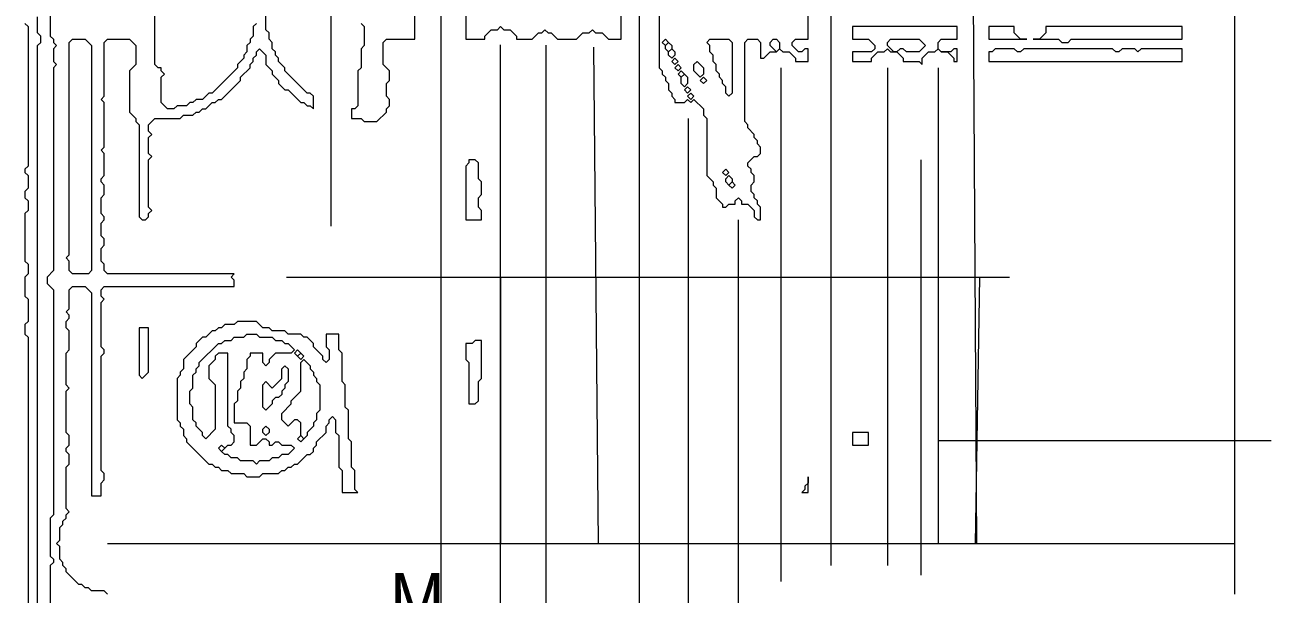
# Model space of a CAD drawing. Header units: millimetres. Extents: x 1 to 419, y 0 to 297.
# Drawn here: x 279.98 to 314.39, y 153.87 to 169.59 of the extents above; entities that cross this region are included whole.
import ezdxf

# ---------------------------------------------------------------- set-up
doc = ezdxf.new("R2010")
doc.units = ezdxf.units.MM
for name, color, linetype, lineweight in [('OCR_TEXT', 6, 'Continuous', 0), ('TRACE_CURVE', 6, 'Continuous', 0), ('TRACE_STRAIGHT', 5, 'Continuous', 0), ('TRACE_TEXT_SYMBOL', 6, 'Continuous', 0)]:
    doc.layers.add(name, color=color, linetype=linetype, lineweight=lineweight)
doc.styles.add('wqy-unicode', font='wqy-unicode.lff')

msp = doc.modelspace()

# ---------------------------------------------------------------- linework, layer by layer
at = {"layer": 'TRACE_CURVE', "color": 6}
for points in [[(300.73, 168.843), (300.818, 168.931), (300.905, 168.843), (301.081, 168.843), (301.256, 168.668), (301.256, 168.581), (301.606, 168.581), (301.606, 168.931), (301.518, 168.931), (301.431, 168.843), (301.343, 168.843), (301.168, 169.018), (301.168, 169.106), (301.256, 169.194), (301.606, 169.194), (301.606, 171.558)], [(280.676, 171.208), (280.676, 169.281), (280.763, 169.194), (280.763, 169.106), (280.851, 169.018), (280.763, 168.931), (280.763, 168.581), (280.851, 168.493), (280.763, 168.405), (280.763, 162.801), (280.588, 162.626), (280.588, 162.45), (280.763, 162.275), (280.763, 156.057), (280.676, 155.97), (280.676, 154.919), (280.763, 154.831), (280.763, 154.744), (280.676, 154.656), (280.676, 146.512)], [(297.49, 171.208), (297.49, 168.405), (297.578, 168.318), (297.578, 168.23), (297.665, 168.143), (297.665, 168.055), (297.753, 167.968)], [(292.148, 170.77), (292.148, 169.194), (292.673, 169.194), (292.673, 169.281), (292.849, 169.456), (293.024, 169.456), (293.111, 169.544), (293.199, 169.456), (293.374, 169.456), (293.549, 169.281), (293.549, 169.194), (293.987, 169.194), (294.162, 169.369), (294.25, 169.369), (294.337, 169.456), (294.425, 169.369), (294.512, 169.369), (294.688, 169.194), (295.213, 169.194), (295.388, 169.369), (295.563, 169.369), (295.651, 169.456), (295.738, 169.369), (295.914, 169.369), (296.089, 169.194), (296.439, 169.194), (296.439, 170.77)], [(286.368, 169.631), (286.28, 169.544), (286.28, 169.281), (286.193, 169.194), (286.193, 169.106), (286.105, 169.018), (286.105, 168.843), (286.018, 168.756), (286.018, 168.668), (285.843, 168.493), (285.843, 168.405), (285.142, 167.705), (285.054, 167.705), (284.879, 167.53), (284.704, 167.53), (284.617, 167.442), (284.529, 167.442), (284.441, 167.355), (284.179, 167.355), (284.091, 167.267), (283.916, 167.267), (283.741, 167.442), (283.741, 168.143), (283.828, 168.23), (283.741, 168.318), (283.741, 168.405), (283.653, 168.405), (283.566, 168.493), (283.566, 170.42)], [(280.325, 146.512), (280.325, 169.018), (280.413, 169.106), (280.413, 169.281), (280.325, 169.369), (280.325, 169.807)], [(286.28, 168.581), (286.28, 168.668), (286.368, 168.756), (286.368, 168.843), (286.456, 168.931), (286.631, 168.756), (286.631, 168.493), (286.806, 168.318), (286.806, 168.23), (286.981, 168.055), (286.981, 167.968), (287.156, 167.792), (287.244, 167.792), (287.594, 167.442), (287.682, 167.442), (287.769, 167.355), (287.857, 167.355), (287.944, 167.267), (287.944, 167.617), (287.857, 167.705), (287.769, 167.705), (287.156, 168.318), (287.156, 168.405), (286.981, 168.581), (286.981, 168.668), (286.893, 168.756), (286.893, 168.843), (286.806, 168.931), (286.806, 169.106), (286.718, 169.194), (286.718, 169.369), (286.631, 169.456), (286.631, 169.894)], [(279.975, 169.631), (280.063, 169.544), (280.063, 165.691), (279.975, 165.603), (279.975, 165.515), (280.063, 165.428), (280.063, 165.078), (279.975, 164.99), (279.975, 164.815), (280.063, 164.727), (280.063, 164.465), (279.975, 164.377), (279.975, 163.063), (280.063, 162.976), (280.063, 162.713), (279.975, 162.626), (279.975, 162.1), (280.063, 162.012), (280.063, 161.399), (279.975, 161.312), (279.975, 161.049), (280.063, 160.962), (280.063, 146.162)], [(282.164, 162.801), (282.164, 162.976), (282.077, 163.063), (282.077, 163.414), (282.164, 163.501), (282.164, 163.676), (282.077, 163.764), (282.077, 164.114), (282.164, 164.202), (282.164, 164.289), (282.077, 164.377), (282.077, 164.815), (282.164, 164.902), (282.164, 165.165), (282.077, 165.253), (282.077, 165.34), (282.164, 165.428), (282.164, 166.041), (282.077, 166.128), (282.164, 166.216), (282.164, 167.442), (282.077, 167.53), (282.164, 167.617), (282.164, 169.106), (282.252, 169.194), (282.865, 169.194), (283.04, 169.018), (283.04, 168.493), (282.865, 168.318), (282.865, 167.179), (283.04, 167.004), (283.04, 166.917), (283.128, 166.829), (283.128, 164.289), (283.215, 164.202), (283.303, 164.202), (283.39, 164.289), (283.39, 164.377), (283.478, 164.465), (283.39, 164.552), (283.39, 165.866), (283.478, 165.953), (283.39, 166.041), (283.39, 166.479), (283.478, 166.566), (283.39, 166.654), (283.39, 166.829), (283.566, 167.004), (284.266, 167.004), (284.354, 167.092), (284.617, 167.092), (284.704, 167.179), (284.792, 167.179), (284.879, 167.267), (284.967, 167.267), (285.142, 167.442), (285.23, 167.442), (285.317, 167.53), (285.405, 167.53), (285.93, 168.055), (285.93, 168.143), (286.193, 168.405), (286.193, 168.493), (286.28, 168.581)], [(297.753, 167.968), (297.753, 167.792), (297.84, 167.705), (297.84, 167.617), (297.928, 167.53), (297.928, 167.442), (298.191, 167.442), (298.278, 167.53), (298.366, 167.442), (298.453, 167.53), (298.716, 167.267), (298.716, 167.092), (298.804, 167.004), (298.804, 165.428), (298.979, 165.253), (298.979, 165.165), (299.066, 165.078), (299.066, 164.815), (299.241, 164.64), (299.241, 164.552), (299.329, 164.552), (299.417, 164.64), (299.592, 164.64), (299.592, 164.727), (299.679, 164.815), (299.767, 164.727), (299.767, 164.64), (299.942, 164.64), (300.117, 164.465), (300.117, 164.289), (300.205, 164.202), (300.292, 164.202), (300.292, 164.552), (300.205, 164.64), (300.205, 164.727), (300.117, 164.815), (300.117, 164.902), (300.03, 164.99), (300.03, 165.165), (300.117, 165.253), (300.117, 165.428), (300.03, 165.515), (300.03, 165.603), (299.942, 165.691), (299.942, 165.778), (300.117, 165.953), (300.205, 165.953), (300.292, 166.041), (300.292, 166.216), (300.205, 166.304), (300.205, 166.391), (300.117, 166.479), (300.117, 166.566), (299.942, 166.742), (299.942, 166.829), (299.854, 166.917), (299.854, 169.106), (299.942, 169.194), (300.205, 169.194), (300.292, 169.106), (300.292, 168.668), (300.38, 168.668), (300.555, 168.843), (300.73, 168.843)], [(281.727, 154.043), (281.639, 154.043), (281.551, 154.131), (281.464, 154.131), (281.114, 154.481), (281.114, 154.569), (281.026, 154.656), (281.026, 154.744), (280.938, 154.831), (280.938, 155.182), (280.851, 155.269), (280.938, 155.357), (280.938, 155.707), (281.026, 155.795), (281.026, 155.882), (281.114, 155.97), (281.114, 156.057), (281.201, 156.145), (281.114, 156.233), (281.114, 157.371), (281.201, 157.459), (281.201, 157.721), (281.114, 157.809), (281.114, 157.896), (281.201, 157.984), (281.201, 158.247), (281.114, 158.334), (281.114, 159.473), (281.201, 159.56), (281.114, 159.648), (281.114, 160.524), (281.201, 160.611), (281.201, 161.137), (281.114, 161.224), (281.114, 161.399), (281.201, 161.487), (281.201, 161.575), (281.114, 161.662), (281.201, 161.75), (281.201, 162.275), (281.289, 162.363), (281.639, 162.363), (281.814, 162.188), (281.814, 156.583), (282.077, 156.583), (282.077, 156.933), (282.164, 157.021), (282.164, 157.196), (282.077, 157.283), (282.077, 160.436), (282.164, 160.524), (282.164, 160.611), (282.077, 160.699), (282.077, 161.925), (282.164, 162.012), (282.077, 162.1), (282.077, 162.275), (282.164, 162.363), (285.755, 162.363), (285.755, 162.538), (285.667, 162.626), (285.755, 162.713), (282.252, 162.713), (282.164, 162.801)], [(282.252, 153.868), (282.164, 153.956), (281.814, 153.956), (281.727, 154.043)]]:
    msp.add_lwpolyline(points, dxfattribs=at)
for points in [[(281.201, 169.106), (281.289, 169.194), (281.639, 169.194), (281.814, 169.018), (281.814, 162.801), (281.727, 162.713), (281.289, 162.713), (281.201, 162.801), (281.201, 163.063), (281.114, 163.151), (281.201, 163.239)], [(297.578, 169.106), (297.665, 169.194), (297.753, 169.106), (297.665, 169.018)], [(297.665, 169.018), (297.753, 169.106), (297.84, 169.018), (297.84, 168.931), (297.753, 168.843), (297.665, 168.931)], [(298.804, 169.106), (298.891, 169.194), (299.417, 169.194), (299.504, 169.106), (299.504, 167.705), (299.417, 167.617), (299.329, 167.705), (299.329, 167.88), (299.241, 167.968), (299.241, 168.055), (299.154, 168.143), (299.154, 168.23), (299.066, 168.318), (299.066, 168.493), (298.979, 168.581), (298.979, 168.756), (298.891, 168.843), (298.891, 169.018)], [(300.555, 169.106), (300.643, 169.194), (300.73, 169.194), (300.818, 169.106), (300.818, 168.931), (300.73, 168.843), (300.555, 169.018)], [(297.753, 168.843), (297.84, 168.931), (297.928, 168.843), (297.928, 168.756), (297.84, 168.668), (297.753, 168.756)], [(297.84, 168.581), (297.928, 168.668), (298.015, 168.581), (297.928, 168.493)], [(297.928, 168.405), (298.015, 168.493), (298.103, 168.405), (298.015, 168.318)], [(298.015, 168.23), (298.103, 168.318), (298.191, 168.23), (298.103, 168.143)], [(298.453, 168.493), (298.541, 168.581), (298.716, 168.405), (298.716, 168.23), (298.628, 168.143), (298.453, 168.318)], [(298.103, 168.143), (298.191, 168.23), (298.278, 168.143), (298.278, 167.968), (298.191, 167.88), (298.103, 167.968)], [(298.628, 168.055), (298.716, 168.143), (298.804, 168.055), (298.716, 167.968)], [(298.191, 167.792), (298.278, 167.88), (298.366, 167.792), (298.278, 167.705)], [(298.278, 167.617), (298.366, 167.705), (298.453, 167.617), (298.366, 167.53)], [(299.241, 165.515), (299.329, 165.603), (299.417, 165.515), (299.329, 165.428)], [(299.329, 165.34), (299.417, 165.428), (299.504, 165.34), (299.504, 165.253), (299.417, 165.165), (299.329, 165.253)], [(299.417, 165.165), (299.504, 165.253), (299.592, 165.165), (299.504, 165.078)]]:
    msp.add_lwpolyline(points, close=True, dxfattribs=at)
at = {"layer": 'TRACE_STRAIGHT', "color": 5}
for p, q in [((313.385, 186.536), (313.385, 153.871)), ((302.231, 183.899), (302.231, 154.656)), ((296.941, 171.558), (296.941, 149.134)), ((288.426, 171.295), (288.426, 164.027)), ((291.461, 170.857), (291.461, 148.614)), ((306.16, 170.595), (306.254, 155.269)), ((293.103, 169.035), (293.103, 152.423)), ((294.364, 169.029), (294.364, 151.985)), ((295.68, 168.971), (295.807, 155.269)), ((300.855, 168.405), (300.855, 154.218)), ((303.795, 168.405), (303.795, 154.656)), ((305.196, 168.405), (305.196, 155.269)), ((298.292, 167.004), (298.292, 153.518)), ((304.715, 165.866), (304.715, 154.394)), ((299.67, 164.202), (299.67, 150.365)), ((287.2, 162.626), (307.167, 162.626)), ((293.108, 162.626), (293.108, 155.269)), ((306.231, 155.269), (306.352, 162.626)), ((305.196, 158.114), (314.392, 158.114)), ((282.252, 155.269), (313.385, 155.269))]:
    msp.add_line(p, q, dxfattribs=at)
at = {"layer": 'TRACE_TEXT_SYMBOL', "color": 6}
for points in [[(289.258, 169.631), (289.346, 169.544), (289.346, 169.018), (289.258, 168.931), (289.258, 168.405), (289.17, 168.318), (289.17, 167.355), (289.083, 167.267), (288.995, 167.267), (288.995, 167.004), (289.258, 167.004), (289.346, 166.917), (289.696, 166.917), (289.959, 167.179), (289.959, 167.267), (290.046, 167.355), (290.046, 167.53), (289.959, 167.617), (289.959, 167.968), (290.046, 168.055), (290.046, 168.318), (289.871, 168.493), (289.871, 169.106), (289.959, 169.194), (290.747, 169.194), (290.747, 170.77)], [(285.843, 161.399), (285.755, 161.312), (285.492, 161.312), (285.405, 161.224), (285.317, 161.224), (285.23, 161.137), (285.142, 161.137), (284.967, 160.962), (284.879, 160.962), (284.704, 160.786), (284.704, 160.699), (284.354, 160.349), (284.354, 160.086), (284.266, 159.998), (284.266, 159.911), (284.179, 159.823), (284.179, 158.685), (284.266, 158.597), (284.266, 158.51), (284.354, 158.422), (284.354, 158.247), (284.441, 158.159), (284.441, 158.072), (285.054, 157.459), (285.142, 157.459), (285.23, 157.371), (285.317, 157.371), (285.405, 157.283), (285.58, 157.283), (285.667, 157.196), (286.018, 157.196), (286.105, 157.108), (286.456, 157.108), (286.543, 157.196), (286.981, 157.196), (287.069, 157.283), (287.156, 157.283), (287.244, 157.371), (287.331, 157.371), (287.419, 157.459), (287.506, 157.459), (287.769, 157.721), (287.857, 157.721), (287.944, 157.809), (287.944, 157.896), (288.032, 157.984), (288.032, 158.072), (288.295, 158.334), (288.295, 158.51), (288.382, 158.597), (288.382, 158.685), (288.47, 158.772), (288.557, 158.685), (288.557, 158.334), (288.645, 158.247), (288.645, 157.371), (288.733, 157.283), (288.733, 156.67), (289.17, 156.67), (289.083, 156.758), (289.083, 157.283), (288.995, 157.371), (288.995, 158.072), (288.908, 158.159)], [(288.908, 158.159), (288.908, 158.947), (288.82, 159.035), (288.82, 159.648), (288.733, 159.736), (288.733, 160.524), (288.645, 160.611), (288.645, 161.049), (288.295, 161.049), (288.295, 160.699), (288.382, 160.611), (288.382, 160.349), (288.295, 160.261), (288.207, 160.349), (288.207, 160.436), (287.944, 160.699), (287.944, 160.786), (287.769, 160.962), (287.682, 160.962), (287.594, 161.049), (287.244, 161.049), (287.156, 161.137), (286.806, 161.137), (286.718, 161.224), (286.543, 161.224), (286.368, 161.399), (285.843, 161.399)], [(285.58, 158.51), (285.58, 160.524), (285.317, 160.524), (285.23, 160.436), (285.23, 160.349), (285.054, 160.173), (285.054, 159.823), (285.23, 159.648), (285.23, 158.422), (284.967, 158.159), (284.879, 158.247), (284.879, 158.334), (284.704, 158.51), (284.704, 158.597), (284.617, 158.685), (284.617, 159.035), (284.529, 159.123), (284.529, 159.473), (284.617, 159.56), (284.617, 159.911), (284.704, 159.998), (284.704, 160.086), (284.792, 160.173), (284.792, 160.261), (285.317, 160.786), (285.405, 160.786), (285.492, 160.874), (285.667, 160.874), (285.755, 160.962), (286.018, 160.962)], [(286.018, 160.962), (286.105, 161.049), (286.368, 161.049), (286.456, 160.962), (286.806, 160.962), (286.893, 160.874), (287.069, 160.874), (287.156, 160.786), (287.244, 160.786), (287.419, 160.611), (287.331, 160.524), (286.893, 160.524), (286.718, 160.349), (286.718, 160.261), (286.631, 160.173), (286.543, 160.261), (286.543, 160.524), (286.193, 160.524), (286.193, 160.436), (286.105, 160.349), (286.105, 160.086), (286.018, 159.998), (286.018, 159.823), (285.93, 159.736), (285.93, 159.56), (285.843, 159.473), (285.843, 159.21), (285.755, 159.123), (285.755, 158.597), (286.105, 158.597), (286.193, 158.51), (286.193, 157.984), (286.368, 157.984), (286.543, 158.159), (286.631, 158.159), (286.718, 158.072), (286.718, 157.984), (286.806, 157.984), (286.893, 158.072), (286.981, 158.072), (287.069, 157.984), (287.331, 157.984), (287.419, 157.896), (287.244, 157.721), (287.069, 157.721), (286.981, 157.634), (286.806, 157.634), (286.718, 157.546), (286.456, 157.546), (286.368, 157.459), (286.28, 157.546), (285.93, 157.546), (285.843, 157.634), (285.667, 157.634), (285.58, 157.721), (285.492, 157.721), (285.405, 157.809), (285.58, 157.984), (285.667, 157.984), (285.755, 158.072), (285.755, 158.247), (285.667, 158.334), (285.667, 158.422), (285.58, 158.51)]]:
    msp.add_lwpolyline(points, dxfattribs=at)
for points in [[(302.832, 169.544), (302.832, 169.194), (303.27, 169.194), (303.445, 169.018), (303.445, 168.931), (303.357, 168.843), (302.832, 168.843), (302.832, 168.581), (303.357, 168.581), (303.357, 168.668), (303.533, 168.843), (303.708, 168.843), (303.795, 168.931), (303.883, 168.843), (304.058, 168.843), (304.233, 168.668), (304.233, 168.581), (304.671, 168.581), (304.759, 168.493), (304.759, 168.668), (304.934, 168.843), (305.109, 168.843), (305.196, 168.931), (305.284, 168.843), (305.459, 168.843), (305.634, 168.668), (305.634, 168.581), (305.722, 168.581), (305.722, 168.931), (305.634, 168.931), (305.547, 168.843), (305.284, 168.843), (305.196, 168.931), (305.196, 169.106), (305.284, 169.194), (305.722, 169.194), (305.722, 169.544)], [(306.598, 169.544), (306.598, 169.194), (307.649, 169.194), (307.473, 169.194), (307.298, 169.369), (307.298, 169.544)], [(308.174, 169.544), (308.174, 169.369), (307.999, 169.194), (307.824, 169.194), (308.524, 169.194), (308.612, 169.106), (308.787, 169.106), (308.875, 169.194), (311.94, 169.194), (311.94, 169.544)], [(303.795, 169.106), (303.883, 169.194), (304.671, 169.194), (304.846, 169.018), (304.671, 168.843), (304.321, 168.843), (304.233, 168.931), (304.146, 168.931), (304.058, 168.843), (303.97, 168.843), (303.795, 169.018)], [(306.773, 168.931), (306.685, 168.843), (306.598, 168.843), (306.598, 168.581), (311.94, 168.581), (311.94, 168.931), (310.801, 168.931), (310.714, 168.843), (310.626, 168.931), (310.276, 168.931), (310.188, 168.843), (310.101, 168.843), (310.013, 168.931), (307.561, 168.931), (307.473, 168.843), (307.386, 168.843), (307.298, 168.931)], [(292.236, 165.866), (292.236, 165.778), (292.148, 165.691), (292.148, 164.202), (292.586, 164.202), (292.586, 164.465), (292.498, 164.552), (292.498, 164.815), (292.586, 164.902), (292.586, 165.253), (292.498, 165.34), (292.498, 165.778), (292.411, 165.866)], [(283.128, 161.224), (283.128, 159.911), (283.215, 159.823), (283.39, 159.998), (283.39, 161.224)], [(292.411, 160.874), (292.323, 160.786), (292.148, 160.786), (292.148, 160.349), (292.236, 160.261), (292.236, 159.123), (292.411, 159.123), (292.498, 159.21), (292.498, 159.736), (292.586, 159.823), (292.586, 160.874)], [(287.419, 160.524), (287.506, 160.611), (287.594, 160.524), (287.506, 160.436)], [(287.506, 160.436), (287.594, 160.524), (287.682, 160.436), (287.594, 160.349)], [(287.069, 160.086), (287.156, 160.173), (287.244, 160.086), (287.244, 159.736), (287.156, 159.648), (287.156, 159.56), (287.069, 159.473), (287.069, 159.385), (286.981, 159.298), (286.893, 159.298), (286.806, 159.21), (286.806, 159.123), (286.631, 158.947), (286.543, 159.035), (286.543, 159.648), (286.631, 159.736), (286.806, 159.56), (287.069, 159.823)], [(287.594, 160.261), (287.682, 160.349), (287.857, 160.173), (287.857, 160.086), (287.944, 159.998), (287.944, 159.911), (288.032, 159.823), (288.032, 159.736), (288.12, 159.648), (288.12, 158.947), (288.032, 158.86), (288.032, 158.685), (287.944, 158.597), (287.944, 158.51), (287.769, 158.334), (287.769, 158.247), (287.682, 158.159), (287.594, 158.247), (287.594, 158.597), (287.506, 158.685), (287.419, 158.685), (287.244, 158.51), (287.069, 158.685), (287.069, 158.86), (287.331, 159.123), (287.331, 159.21), (287.594, 159.473)], [(286.543, 158.422), (286.631, 158.51), (286.718, 158.422), (286.718, 158.334), (286.631, 158.247), (286.543, 158.334)], [(302.832, 158.334), (302.832, 157.984), (303.27, 157.984), (303.27, 158.334)], [(285.317, 157.896), (285.405, 157.984), (285.492, 157.896), (285.405, 157.809)], [(287.506, 158.159), (287.594, 158.247), (287.682, 158.159), (287.594, 158.072)], [(301.606, 157.108), (301.606, 156.933), (301.518, 156.846), (301.518, 156.758), (301.431, 156.67), (301.606, 156.67)]]:
    msp.add_lwpolyline(points, close=True, dxfattribs=at)

# ---------------------------------------------------------------- texts
at = {"layer": 'OCR_TEXT', "color": 6, "style": 'wqy-unicode', "width": 0.898773}
msp.add_text('M', height=1.503, dxfattribs=at).set_placement((290.06, 152.944))

doc.saveas('drawing.dxf')
